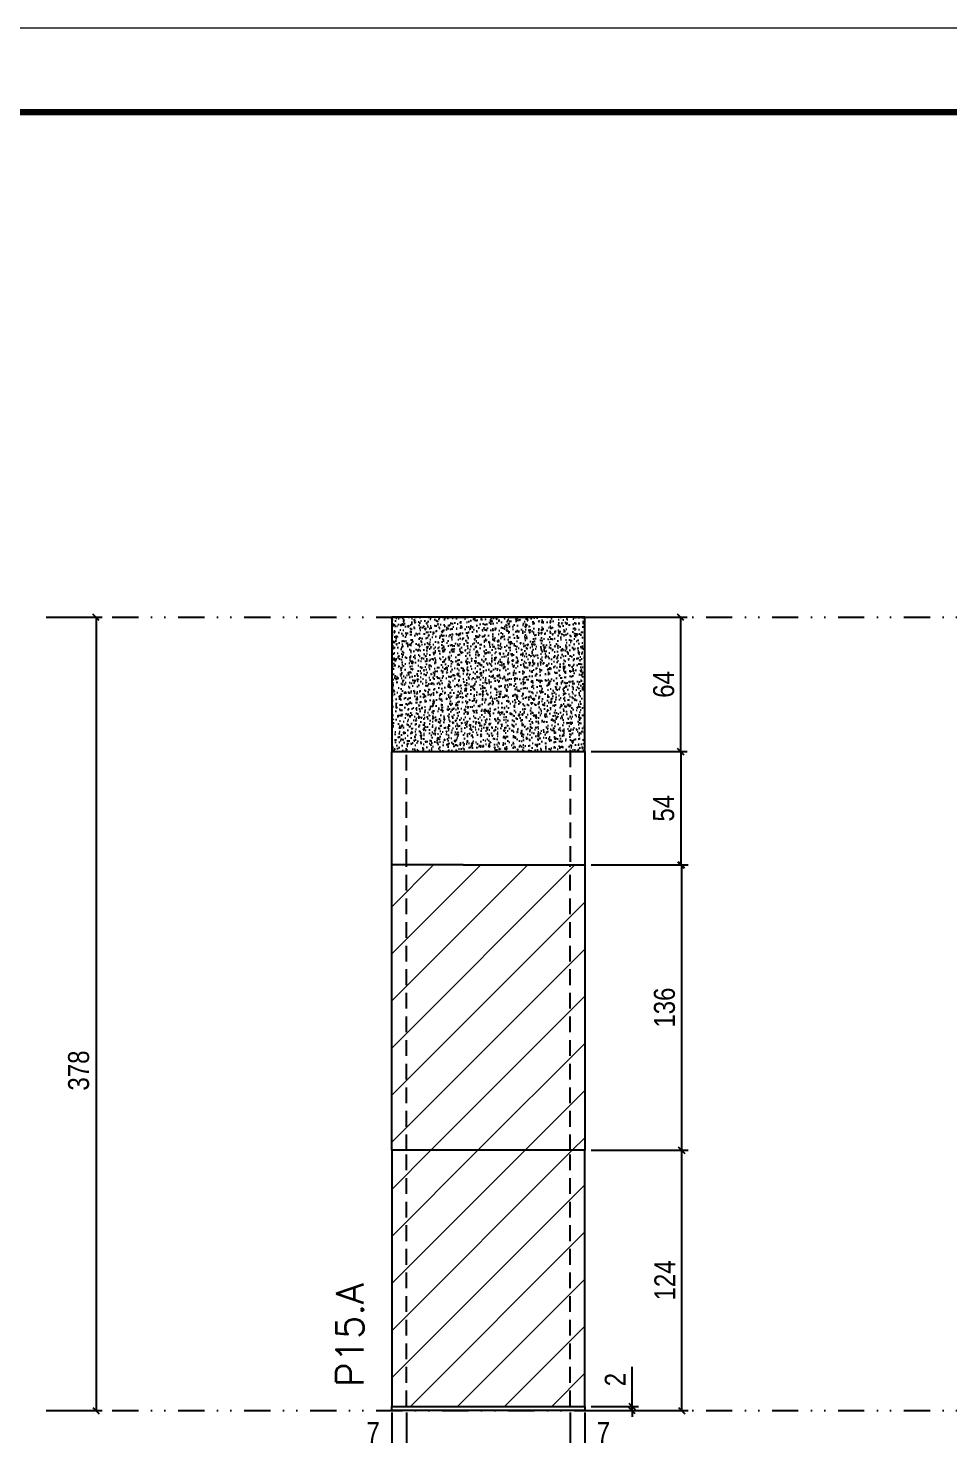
# Model space of a CAD drawing. Extents: x 28748 to 35002, y 14885 to 43501.
# Drawn here: x 32358 to 32797, y 35939 to 36609 of the extents above; entities that cross this region are included whole.
import ezdxf

# ---------------------------------------------------------------- set-up
doc = ezdxf.new("R2010")
doc.units = 0
for name, pattern in [('DASHED', [0.75, 0.5, -0.25]), ('DIVIDE2', [0.625, 0.25, -0.125, 0, -0.125, 0, -0.125]), ('HIDDEN', [0.375, 0.25, -0.125])]:
    doc.linetypes.add(name, pattern=pattern)
for name, color, linetype in [('COTA', 241, 'Continuous'), ('Nível', 160, 'Continuous'), ('Painéis', 200, 'Continuous'), ('SARR_2.2x7', 40, 'Continuous'), ('Sarrafo de Pressão', 42, 'HIDDEN')]:
    doc.layers.add(name, color=color, linetype=linetype)
for name, color, linetype, lineweight in [('Folhas', 255, 'Continuous', 9), ('Hachura', 251, 'Continuous', 9), ('SARRAFO DE PRESSAO', 251, 'DASHED', 9), ('Texto Seção', 7, 'Continuous', 15)]:
    doc.layers.add(name, color=color, linetype=linetype, lineweight=lineweight)
doc.styles.add('COTA TECNICA', font='techl___.ttf', dxfattribs={"height": 10})
doc.styles.add('COTA TECNICA-50', font='techl___.ttf', dxfattribs={"height": 10})
doc.styles.add('REGUA-120', font='ROMANS.shx', dxfattribs={"height": 15})
doc.dimstyles.new('COTA PAINEL-50', dxfattribs={"dimtxt": 10, "dimasz": 3, "dimexe": 3, "dimexo": 3, "dimgap": 3, "dimtad": 1, "dimdec": 1, "dimzin": 12, "dimdsep": 46, "dimtxsty": 'COTA TECNICA-50', "dimblk1": 'OBLIQUE', "dimblk2": 'OBLIQUE', "dimsah": 1, "dimcen": 0.9, "dimclrd": 4, "dimclre": 4, "dimclrt": 240, "dimadec": 1, "dimazin": 3, "dimtfac": 1, "dimtdec": 1, "dimtmove": 0, "dimatfit": 3, "dimfxl": 1, "dimtolj": 1, "dimtzin": 12, "dimarcsym": 0})
doc.dimstyles.new('PAINEL', dxfattribs={"dimtxt": 10, "dimasz": 3, "dimexe": 3, "dimexo": 3, "dimgap": 3, "dimtad": 1, "dimdec": 1, "dimzin": 12, "dimdsep": 46, "dimtxsty": 'COTA TECNICA', "dimblk1": 'OBLIQUE', "dimblk2": 'OBLIQUE', "dimsah": 1, "dimcen": 0.9, "dimclrd": 4, "dimclre": 4, "dimclrt": 240, "dimadec": 1, "dimazin": 3, "dimtfac": 1, "dimtdec": 1, "dimtmove": 0, "dimatfit": 3, "dimfxl": 1, "dimtolj": 1, "dimtzin": 12, "dimarcsym": 0})

# ---------------------------------------------------------------- blocks, each defined once
blk = doc.blocks.new('9999999999')
at = {"layer": 'Folhas'}
blk.add_lwpolyline([(98138.98, 34190.21), (99623.98, 34190.21), (99623.98, 35240.21), (98138.98, 35240.21)], close=True, dxfattribs=at)
at = {"layer": 'Folhas', "color": 30, "const_width": 3}
blk.add_lwpolyline([(98213.98, 34230.21), (99583.98, 34230.21), (99583.98, 35200.21), (98213.98, 35200.21)], close=True, dxfattribs=at)
blk = doc.blocks.new('_Oblique')
at = {"color": 0, "linetype": 'ByBlock', "lineweight": -2}
blk.add_line((-0.5, -0.5), (0.5, 0.5), dxfattribs=at)
blk = doc.blocks.new('*D1625')
at = {"layer": 'COTA', "color": 4, "linetype": 'ByBlock', "lineweight": -2, "transparency": 16777216}
for p, q in [((32369.5, 36328.58), (32393.22, 36328.58)), ((32390.22, 36328.58), (32390.22, 35950.58)), ((32369.5, 35950.58), (32393.22, 35950.58))]:
    blk.add_line(p, q, dxfattribs=at)
at = {"layer": 'Defpoints', "color": 0, "linetype": 'ByBlock', "transparency": 16777216}
for p in [(32366.5, 36328.58), (32366.5, 35950.58), (32390.22, 35950.58)]:
    blk.add_point(p, dxfattribs=at)
at = {"layer": 'COTA', "color": 4, "linetype": 'ByBlock', "lineweight": -2, "transparency": 16777216, "xscale": 3, "yscale": 3, "zscale": 3}
for p, rotation in [((32390.22, 36328.58), 90), ((32390.22, 35950.58), 270)]:
    blk.add_blockref('_Oblique', p, dxfattribs=dict(at, rotation=rotation))
at = {"layer": 'COTA', "color": 240, "linetype": 'ByBlock', "transparency": 16777216, "insert": (32381.97, 36112.58), "char_height": 10, "attachment_point": 5, "rotation": 90, "style": 'COTA TECNICA'}
blk.add_mtext('\\A1;378', dxfattribs=at)
blk = doc.blocks.new('*D527')
at = {"layer": 'COTA', "color": 4, "lineweight": -2, "transparency": 16777216}
for p, q in [((32531.2, 35949.58), (32531.2, 35895.4)), ((32623.2, 35949.58), (32623.2, 35895.4)), ((32531.2, 35898.4), (32623.2, 35898.4))]:
    blk.add_line(p, q, dxfattribs=at)
at = {"layer": 'Defpoints', "color": 0, "transparency": 16777216}
for p in [(32531.2, 35952.58), (32623.2, 35952.58), (32623.2, 35898.4)]:
    blk.add_point(p, dxfattribs=at)
at = {"layer": 'COTA', "color": 4, "lineweight": -2, "transparency": 16777216, "xscale": 3, "yscale": 3, "zscale": 3, "rotation": 180}
blk.add_blockref('_Oblique', (32531.2, 35898.4), dxfattribs=at)
at = {"layer": 'COTA', "color": 4, "lineweight": -2, "transparency": 16777216, "xscale": 3, "yscale": 3, "zscale": 3}
blk.add_blockref('_Oblique', (32623.2, 35898.4), dxfattribs=at)
at = {"layer": 'COTA', "color": 240, "transparency": 16777216, "insert": (32577.2, 35906.49), "char_height": 10, "attachment_point": 5, "style": 'COTA TECNICA'}
blk.add_mtext('\\A1;92', dxfattribs=at)
blk = doc.blocks.new('*D528')
at = {"layer": 'COTA', "color": 4, "lineweight": -2, "transparency": 16777216}
for p, q in [((32626.2, 36074.58), (32672.44, 36074.58)), ((32669.44, 35950.58), (32669.44, 36074.58)), ((32626.2, 35950.58), (32672.44, 35950.58))]:
    blk.add_line(p, q, dxfattribs=at)
at = {"layer": 'Defpoints', "color": 0, "transparency": 16777216}
for p in [(32623.2, 36074.58), (32669.44, 36074.58), (32623.2, 35950.58)]:
    blk.add_point(p, dxfattribs=at)
at = {"layer": 'COTA', "color": 4, "lineweight": -2, "transparency": 16777216, "xscale": 3, "yscale": 3, "zscale": 3}
for p, rotation in [((32669.44, 36074.58), 90), ((32669.44, 35950.58), 270)]:
    blk.add_blockref('_Oblique', p, dxfattribs=dict(at, rotation=rotation))
at = {"layer": 'COTA', "color": 240, "transparency": 16777216, "insert": (32661.37, 36012.58), "char_height": 10, "attachment_point": 5, "rotation": 90, "style": 'COTA TECNICA-50'}
blk.add_mtext('\\A1;124', dxfattribs=at)
blk = doc.blocks.new('*D529')
at = {"layer": 'COTA', "color": 4, "lineweight": -2, "transparency": 16777216}
for p, q in [((32645.73, 35952.58), (32645.73, 35971.38)), ((32626.2, 35952.58), (32648.73, 35952.58)), ((32626.2, 35950.58), (32648.73, 35950.58)), ((32645.73, 35950.58), (32645.73, 35952.58)), ((32645.73, 35950.58), (32645.73, 35947.58))]:
    blk.add_line(p, q, dxfattribs=at)
at = {"layer": 'Defpoints', "color": 0, "transparency": 16777216}
for p in [(32623.2, 35952.58), (32623.2, 35950.58), (32645.73, 35950.58)]:
    blk.add_point(p, dxfattribs=at)
at = {"layer": 'COTA', "color": 4, "lineweight": -2, "transparency": 16777216, "xscale": 3, "yscale": 3, "zscale": 3}
for p, rotation in [((32645.73, 35952.58), 270), ((32645.73, 35950.58), 90)]:
    blk.add_blockref('_Oblique', p, dxfattribs=dict(at, rotation=rotation))
at = {"layer": 'COTA', "color": 240, "transparency": 16777216, "insert": (32637.73, 35965.32), "char_height": 10, "attachment_point": 5, "rotation": 90, "style": 'COTA TECNICA-50'}
blk.add_mtext('\\A1;2', dxfattribs=at)
blk = doc.blocks.new('*D530')
at = {"layer": 'COTA', "color": 4, "lineweight": -2, "transparency": 16777216}
for p, q in [((32538.2, 35949.58), (32538.2, 35929.07)), ((32531.2, 35947.58), (32531.2, 35929.07)), ((32531.2, 35932.07), (32516.47, 35932.07)), ((32538.2, 35932.07), (32531.2, 35932.07))]:
    blk.add_line(p, q, dxfattribs=at)
at = {"layer": 'Defpoints', "color": 0, "transparency": 16777216}
for p in [(32531.2, 35950.58), (32538.2, 35952.58), (32531.2, 35932.07)]:
    blk.add_point(p, dxfattribs=at)
at = {"layer": 'COTA', "color": 4, "lineweight": -2, "transparency": 16777216, "xscale": 3, "yscale": 3, "zscale": 3, "rotation": 180}
blk.add_blockref('_Oblique', (32531.2, 35932.07), dxfattribs=at)
at = {"layer": 'COTA', "color": 4, "lineweight": -2, "transparency": 16777216, "xscale": 3, "yscale": 3, "zscale": 3}
blk.add_blockref('_Oblique', (32538.2, 35932.07), dxfattribs=at)
at = {"layer": 'COTA', "color": 240, "transparency": 16777216, "insert": (32522.34, 35940.14), "char_height": 10, "attachment_point": 5, "style": 'COTA TECNICA-50'}
blk.add_mtext('\\A1;7', dxfattribs=at)
blk = doc.blocks.new('*D531')
at = {"layer": 'COTA', "color": 4, "lineweight": -2, "transparency": 16777216}
for p, q in [((32616.2, 35949.58), (32616.2, 35929.07)), ((32623.2, 35947.58), (32623.2, 35929.07)), ((32616.2, 35932.07), (32623.2, 35932.07)), ((32623.2, 35932.07), (32637.93, 35932.07))]:
    blk.add_line(p, q, dxfattribs=at)
at = {"layer": 'Defpoints', "color": 0, "transparency": 16777216}
for p in [(32616.2, 35952.58), (32623.2, 35950.58), (32623.2, 35932.07)]:
    blk.add_point(p, dxfattribs=at)
at = {"layer": 'COTA', "color": 4, "lineweight": -2, "transparency": 16777216, "xscale": 3, "yscale": 3, "zscale": 3, "rotation": 180}
blk.add_blockref('_Oblique', (32616.2, 35932.07), dxfattribs=at)
at = {"layer": 'COTA', "color": 4, "lineweight": -2, "transparency": 16777216, "xscale": 3, "yscale": 3, "zscale": 3}
blk.add_blockref('_Oblique', (32623.2, 35932.07), dxfattribs=at)
at = {"layer": 'COTA', "color": 240, "transparency": 16777216, "insert": (32632.07, 35940.14), "char_height": 10, "attachment_point": 5, "style": 'COTA TECNICA-50'}
blk.add_mtext('\\A1;7', dxfattribs=at)
blk = doc.blocks.new('*D1637')
at = {"layer": 'COTA', "color": 4, "linetype": 'ByBlock', "lineweight": -2, "transparency": 16777216}
for p, q in [((32626.2, 36210.58), (32672.44, 36210.58)), ((32669.44, 36074.58), (32669.44, 36210.58)), ((32626.2, 36074.58), (32672.44, 36074.58))]:
    blk.add_line(p, q, dxfattribs=at)
at = {"layer": 'Defpoints', "color": 0, "linetype": 'ByBlock', "transparency": 16777216}
for p in [(32623.2, 36210.58), (32669.44, 36210.58), (32623.2, 36074.58)]:
    blk.add_point(p, dxfattribs=at)
at = {"layer": 'COTA', "color": 4, "linetype": 'ByBlock', "lineweight": -2, "transparency": 16777216, "xscale": 3, "yscale": 3, "zscale": 3}
for p, rotation in [((32669.44, 36210.58), 90), ((32669.44, 36074.58), 270)]:
    blk.add_blockref('_Oblique', p, dxfattribs=dict(at, rotation=rotation))
at = {"layer": 'COTA', "color": 240, "linetype": 'ByBlock', "transparency": 16777216, "insert": (32661.22, 36142.58), "char_height": 10, "attachment_point": 5, "rotation": 90, "style": 'COTA TECNICA'}
blk.add_mtext('\\A1;136', dxfattribs=at)
blk = doc.blocks.new('*D2169')
at = {"layer": 'COTA', "color": 4, "lineweight": -2, "transparency": 16777216}
for p, q in [((32626.2, 36328.58), (32671.96, 36328.58)), ((32668.96, 36264.58), (32668.96, 36328.58)), ((32626.2, 36264.58), (32671.96, 36264.58))]:
    blk.add_line(p, q, dxfattribs=at)
at = {"layer": 'Defpoints', "color": 0, "transparency": 16777216}
for p in [(32623.2, 36328.58), (32668.96, 36328.58), (32623.2, 36264.58)]:
    blk.add_point(p, dxfattribs=at)
at = {"layer": 'COTA', "color": 4, "lineweight": -2, "transparency": 16777216, "xscale": 3, "yscale": 3, "zscale": 3}
for p, rotation in [((32668.96, 36328.58), 90), ((32668.96, 36264.58), 270)]:
    blk.add_blockref('_Oblique', p, dxfattribs=dict(at, rotation=rotation))
at = {"layer": 'COTA', "color": 240, "transparency": 16777216, "insert": (32660.86, 36296.58), "char_height": 10, "attachment_point": 5, "rotation": 90, "style": 'COTA TECNICA'}
blk.add_mtext('\\A1;64', dxfattribs=at)
blk = doc.blocks.new('*D2346')
at = {"layer": 'COTA', "color": 4, "lineweight": -2, "transparency": 16777216}
for p, q in [((32626.2, 36264.58), (32671.96, 36264.58)), ((32668.96, 36264.58), (32668.96, 36210.58)), ((32626.2, 36210.58), (32671.96, 36210.58))]:
    blk.add_line(p, q, dxfattribs=at)
at = {"layer": 'Defpoints', "color": 0, "transparency": 16777216}
for p in [(32623.2, 36264.58), (32623.2, 36210.58), (32668.96, 36210.58)]:
    blk.add_point(p, dxfattribs=at)
at = {"layer": 'COTA', "color": 4, "lineweight": -2, "transparency": 16777216, "xscale": 3, "yscale": 3, "zscale": 3}
for p, rotation in [((32668.96, 36264.58), 90), ((32668.96, 36210.58), 270)]:
    blk.add_blockref('_Oblique', p, dxfattribs=dict(at, rotation=rotation))
at = {"layer": 'COTA', "color": 240, "transparency": 16777216, "insert": (32660.85, 36237.58), "char_height": 10, "attachment_point": 5, "rotation": 90, "style": 'COTA TECNICA'}
blk.add_mtext('\\A1;54', dxfattribs=at)

msp = doc.modelspace()

# ---------------------------------------------------------------- hatches: boundary and pattern name
at = {"layer": 'COTA', "linetype": 'ByBlock'}
h = msp.add_hatch(dxfattribs=at)
h.set_pattern_fill('AR-CONC', color=256, scale=0.03)
h.set_pattern_definition([(50, (4e-12, 54), (5.46554007, -0.47817257), [0.5715, -6.2865]), (355, (4e-12, 54), (-1.05730264, 5.73170536), [0.4572, -5.0292175]), (100.451445, (0.4555, 53.96), (4.4082374, 5.25353256), [0.48570026, -5.34270734]), (46.1842, (4e-12, 55.524), (8.1323712, -1.2612698), [0.85725, -9.42975]), (96.635558, (0.678, 55.419), (7.122124, 7.4227837), [0.7285507, -8.0140682]), (351.184151, (4e-12, 55.524), (7.122124, 7.4227837), [0.685799, -7.543792]), (21, (0.762, 55.143), (4.54843174, -3.06795595), [0.5715, -6.2865]), (326, (0.762, 55.143), (1.85406085, 5.525639), [0.4572, -5.0292]), (71.451445, (1.141, 54.8873), (6.4024926, 2.45768307), [0.48570026, -5.3426981]), (37.5, (4e-12, 54), (0.0926581, 2.53665117), [0, -4.96824, 0, -5.1054, 0, -5.04825]), (7.5, (4e-12, 54), (2.00458988, 3.00541724), [0, -2.91084, 0, -4.85394, 0, -1.92405]), (327.5, (-1.6993, 54), (4.067717855, -0.17186232), [0, -1.905, 0, -5.9436, 0, -7.8867]), (317.5, (-2.4613, 54), (4.44387544, 0.76279473), [0, -2.4765, 0, -3.94716, 0, -5.6007])])
h.paths.add_polyline_path([(32623.2, 36264.58), (32623.2, 36328.58), (32531.2, 36328.58), (32531.2, 36271.58), (32531.2, 36264.58), (32565.2, 36264.58)])
at = {"layer": 'Hachura'}
h = msp.add_hatch(dxfattribs=at)
h.set_pattern_fill('ANSI31', color=256, scale=5)
h.paths.add_polyline_path([(32623.2, 36210.58), (32565.2, 36210.58), (32531.2, 36210.58), (32531.2, 36074.58), (32623.2, 36074.58)])
h = msp.add_hatch(dxfattribs=at)
h.set_pattern_fill('ANSI31', color=256, scale=5)
h.paths.add_polyline_path([(32623.2, 36074.58), (32531.2, 36074.58), (32531.2, 35952.58), (32623.2, 35952.58)])

# ---------------------------------------------------------------- linework, layer by layer
at = {"layer": 'COTA', "linetype": 'ByBlock'}
for p, q in [((32623.2, 36328.58), (32531.2, 36328.58)), ((32531.2, 36328.58), (32531.2, 36264.58)), ((32623.2, 36264.58), (32623.2, 36328.58))]:
    msp.add_line(p, q, dxfattribs=at)
at = {"layer": 'Nível', "color": 4, "linetype": 'DIVIDE2', "ltscale": 50}
for p, q in [((32366.5, 36328.58), (33376.84, 36328.58)), ((32366.5, 35950.58), (33376.84, 35950.58))]:
    msp.add_line(p, q, dxfattribs=at)
at = {"layer": 'Painéis'}
for p, q in [((32531.2, 36264.58), (32623.2, 36264.58)), ((32531.2, 36210.58), (32531.2, 36264.58)), ((32623.2, 36264.58), (32623.2, 36210.58)), ((32565.2, 36210.58), (32531.2, 36210.58)), ((32565.2, 36210.58), (32565.2, 36210.58))]:
    msp.add_line(p, q, dxfattribs=at)
msp.add_lwpolyline([(32565.2, 36210.58), (32623.2, 36210.58), (32623.2, 36074.58), (32531.2, 36074.58), (32531.2, 36210.58)], dxfattribs=at)
for points in [[(32531.2, 35952.58), (32623.2, 35952.58), (32623.2, 36074.58), (32531.2, 36074.58)], [(32531.2, 35952.58), (32623.2, 35952.58), (32623.2, 35950.58), (32531.2, 35950.58)]]:
    msp.add_lwpolyline(points, close=True, dxfattribs=at)
at = {"layer": 'SARR_2.2x7'}
msp.add_line((32572.2, 36210.58), (32572.2, 36210.58), dxfattribs=at)
at = {"layer": 'Sarrafo de Pressão', "ltscale": 30}
for p, q in [((32538.2, 36210.58), (32538.2, 36264.58)), ((32616.2, 36264.58), (32616.2, 36210.58)), ((32538.2, 36074.58), (32538.2, 36210.58)), ((32616.2, 36074.58), (32616.2, 36210.58)), ((32538.2, 35952.58), (32538.2, 36074.58)), ((32616.2, 35952.58), (32616.2, 36074.58))]:
    msp.add_line(p, q, dxfattribs=at)

# ---------------------------------------------------------------- block references
at = {"layer": 'SARRAFO DE PRESSAO', "color": 6, "linetype": 'ByBlock'}
msp.add_blockref('9999999999', (-66207.14, 1369.09), dxfattribs=at)

# ---------------------------------------------------------------- texts
at = {"layer": 'Texto Seção', "insert": (32517.73, 35961.83), "char_height": 13, "width": 285.3299, "attachment_point": 7, "rotation": 90, "style": 'REGUA-120'}
msp.add_mtext('P15.A', dxfattribs=at)

# ---------------------------------------------------------------- dimensions: what is measured, and where the dimension line sits
at = {"layer": 'COTA', "linetype": 'ByBlock'}
dim = msp.add_linear_dim(base=(32390.22, 35950.58), p1=(32366.5, 36328.58), p2=(32366.5, 35950.58), angle=90, dimstyle='PAINEL', dxfattribs=at)
dim.commit()
dim.dimension.update_dxf_attribs({"geometry": '*D1625', "text_midpoint": (32390.22, 36112.58), "dimtype": 160})
at = {"layer": 'COTA'}
for base, p1, p2, angle, dimstyle, picture, middle in [((32668.96, 36328.58), (32623.2, 36264.58), (32623.2, 36328.58), 90, 'PAINEL', '*D2169', (32660.86, 36296.58)), ((32668.96, 36210.58), (32623.2, 36264.58), (32623.2, 36210.58), 90, 'PAINEL', '*D2346', (32660.85, 36237.58)), ((32669.44, 36074.58), (32623.2, 35950.58), (32623.2, 36074.58), 90, 'COTA PAINEL-50', '*D528', (32661.37, 36012.58)), ((32531.2, 35932.07), (32538.2, 35952.58), (32531.2, 35950.58), 180, 'COTA PAINEL-50', '*D530', (32522.34, 35940.14))]:
    dim = msp.add_linear_dim(base=base, p1=p1, p2=p2, angle=angle, dimstyle=dimstyle, dxfattribs=at)
    dim.commit()
    dim.dimension.update_dxf_attribs({"geometry": picture, "text_midpoint": middle})
at = {"layer": 'COTA', "linetype": 'ByBlock'}
dim = msp.add_linear_dim(base=(32669.44, 36210.58), p1=(32623.2, 36074.58), p2=(32623.2, 36210.58), angle=90, dimstyle='PAINEL', dxfattribs=at)
dim.commit()
dim.dimension.update_dxf_attribs({"geometry": '*D1637', "text_midpoint": (32661.22, 36142.58)})
at = {"layer": 'COTA'}
dim = msp.add_linear_dim(base=(32645.73, 35950.58), p1=(32623.2, 35952.58), p2=(32623.2, 35950.58), angle=90, dimstyle='COTA PAINEL-50', dxfattribs=at)
dim.commit()
dim.dimension.update_dxf_attribs({"geometry": '*D529', "text_midpoint": (32645.73, 35965.32), "dimtype": 160})
dim = msp.add_linear_dim(base=(32623.2, 35898.4), p1=(32531.2, 35952.58), p2=(32623.2, 35952.58), dimstyle='PAINEL', override={"dimarcsym": 2}, dxfattribs=at)
dim.commit()
dim.dimension.update_dxf_attribs({"geometry": '*D527', "text_midpoint": (32577.2, 35906.49)})
dim = msp.add_linear_dim(base=(32623.2, 35932.07), p1=(32616.2, 35952.58), p2=(32623.2, 35950.58), dimstyle='COTA PAINEL-50', dxfattribs=at)
dim.commit()
dim.dimension.update_dxf_attribs({"geometry": '*D531', "text_midpoint": (32632.07, 35940.14)})

doc.saveas('drawing.dxf')
